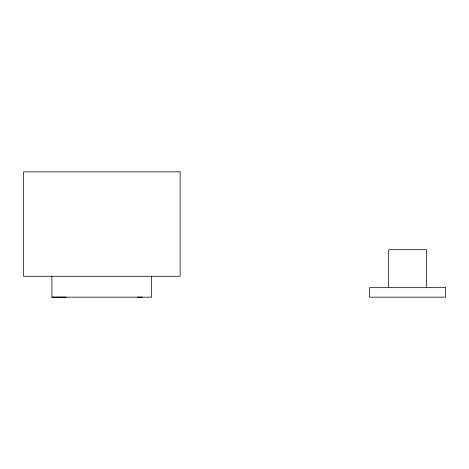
<?xml version="1.0" encoding="UTF-8"?>
<svg xmlns="http://www.w3.org/2000/svg" width="469" height="469" viewBox="0 0 469 469"><rect width="100%" height="100%" fill="white"/><g stroke="black" fill="none" stroke-linecap="round" stroke-linejoin="round"><path stroke-width="0.7" d="M137.382 297.164L142.365 297.112M51.93 276.276L51.93 297.164L151.622 297.164L151.622 276.276M51.93 297.129L66.176 297.164M426.561 287.667L426.561 249.69L388.584 249.69L388.584 287.667M180.108 171.836L23.45 171.836L23.45 276.276L180.108 276.276L180.108 171.836M445.55 287.667L369.595 287.667L369.595 297.164L445.55 297.164L445.55 287.667"/></g></svg>
